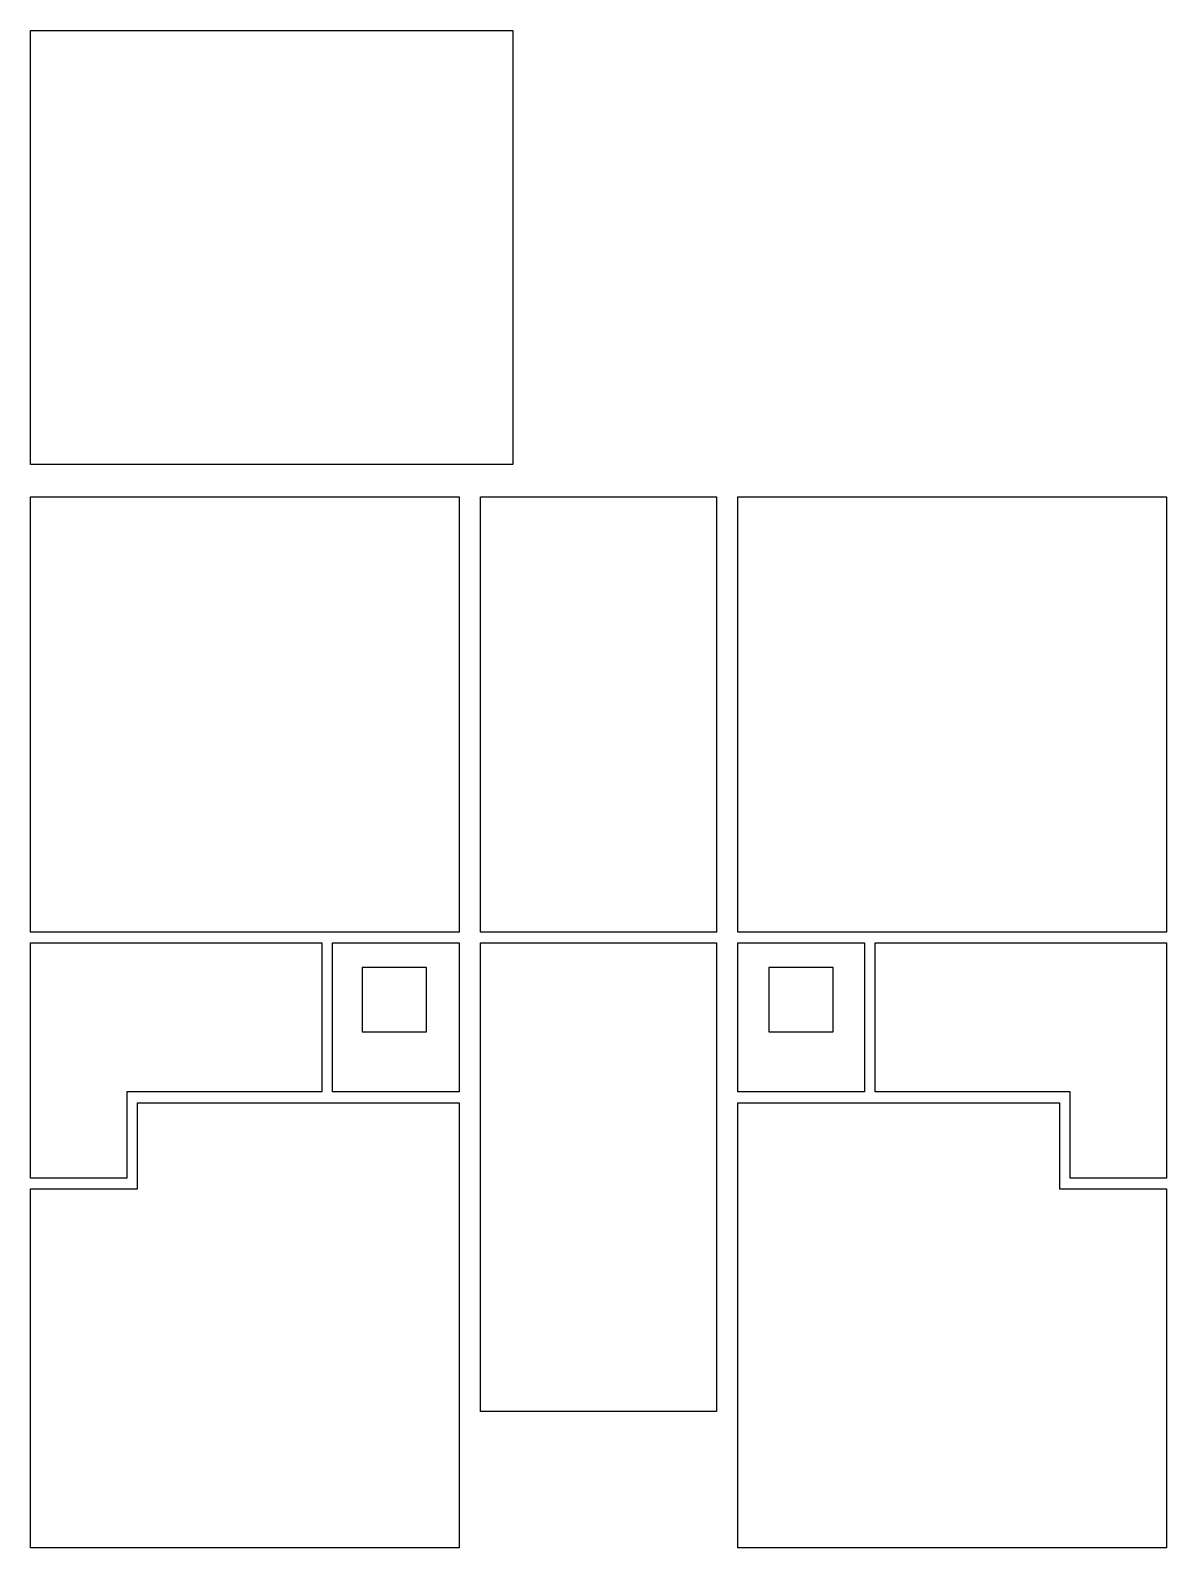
# Model space of a CAD drawing. Header units: metres. Extents: x 54611.4 to 54622, y 22257.4 to 22271.6.
import ezdxf

# ---------------------------------------------------------------- set-up
doc = ezdxf.new("R2010")
doc.units = ezdxf.units.M
doc.layers.add('AREE LEONARDO', color=7, linetype='CONTINUOUS')

msp = doc.modelspace()

# ---------------------------------------------------------------- linework, layer by layer
at = {"layer": 'AREE LEONARDO', "color": 5, "ltscale": 0.003}
for points in [[(54611.392, 22271.572), (54615.892, 22271.572), (54615.892, 22267.522), (54611.392, 22267.522)], [(54611.392, 22267.222), (54615.392, 22267.222), (54615.392, 22263.162), (54611.392, 22263.162)], [(54615.592, 22267.222), (54617.792, 22267.222), (54617.792, 22263.162), (54615.592, 22263.162)], [(54617.992, 22267.222), (54621.992, 22267.222), (54621.992, 22263.162), (54617.992, 22263.162)], [(54614.212, 22263.062), (54615.392, 22263.062), (54615.392, 22261.672), (54614.212, 22261.672)], [(54615.592, 22263.062), (54617.792, 22263.062), (54617.792, 22258.692), (54615.592, 22258.692)], [(54617.992, 22263.062), (54619.172, 22263.062), (54619.172, 22261.672), (54617.992, 22261.672)], [(54611.392, 22260.767), (54612.392, 22260.767), (54612.392, 22261.572), (54615.392, 22261.572), (54615.392, 22257.422), (54611.392, 22257.422)], [(54617.992, 22261.572), (54620.992, 22261.572), (54620.992, 22260.767), (54621.992, 22260.767), (54621.992, 22257.422), (54617.992, 22257.422)]]:
    msp.add_lwpolyline(points, close=True, dxfattribs=at)
at = {"layer": 'AREE LEONARDO', "color": 3, "ltscale": 0.003}
for points in [[(54611.392, 22263.062), (54614.112, 22263.062), (54614.112, 22261.672), (54612.292, 22261.672), (54612.292, 22260.867), (54611.392, 22260.867)], [(54619.272, 22263.062), (54621.992, 22263.062), (54621.992, 22260.867), (54621.092, 22260.867), (54621.092, 22261.672), (54619.272, 22261.672)]]:
    msp.add_lwpolyline(points, close=True, dxfattribs=at)
at = {"layer": 'AREE LEONARDO', "color": 1, "ltscale": 0.003}
for points in [[(54614.486, 22262.233), (54615.086, 22262.233), (54615.086, 22262.833), (54614.486, 22262.833)], [(54618.281, 22262.233), (54618.881, 22262.233), (54618.881, 22262.833), (54618.281, 22262.833)]]:
    msp.add_lwpolyline(points, close=True, dxfattribs=at)

doc.saveas('drawing.dxf')
